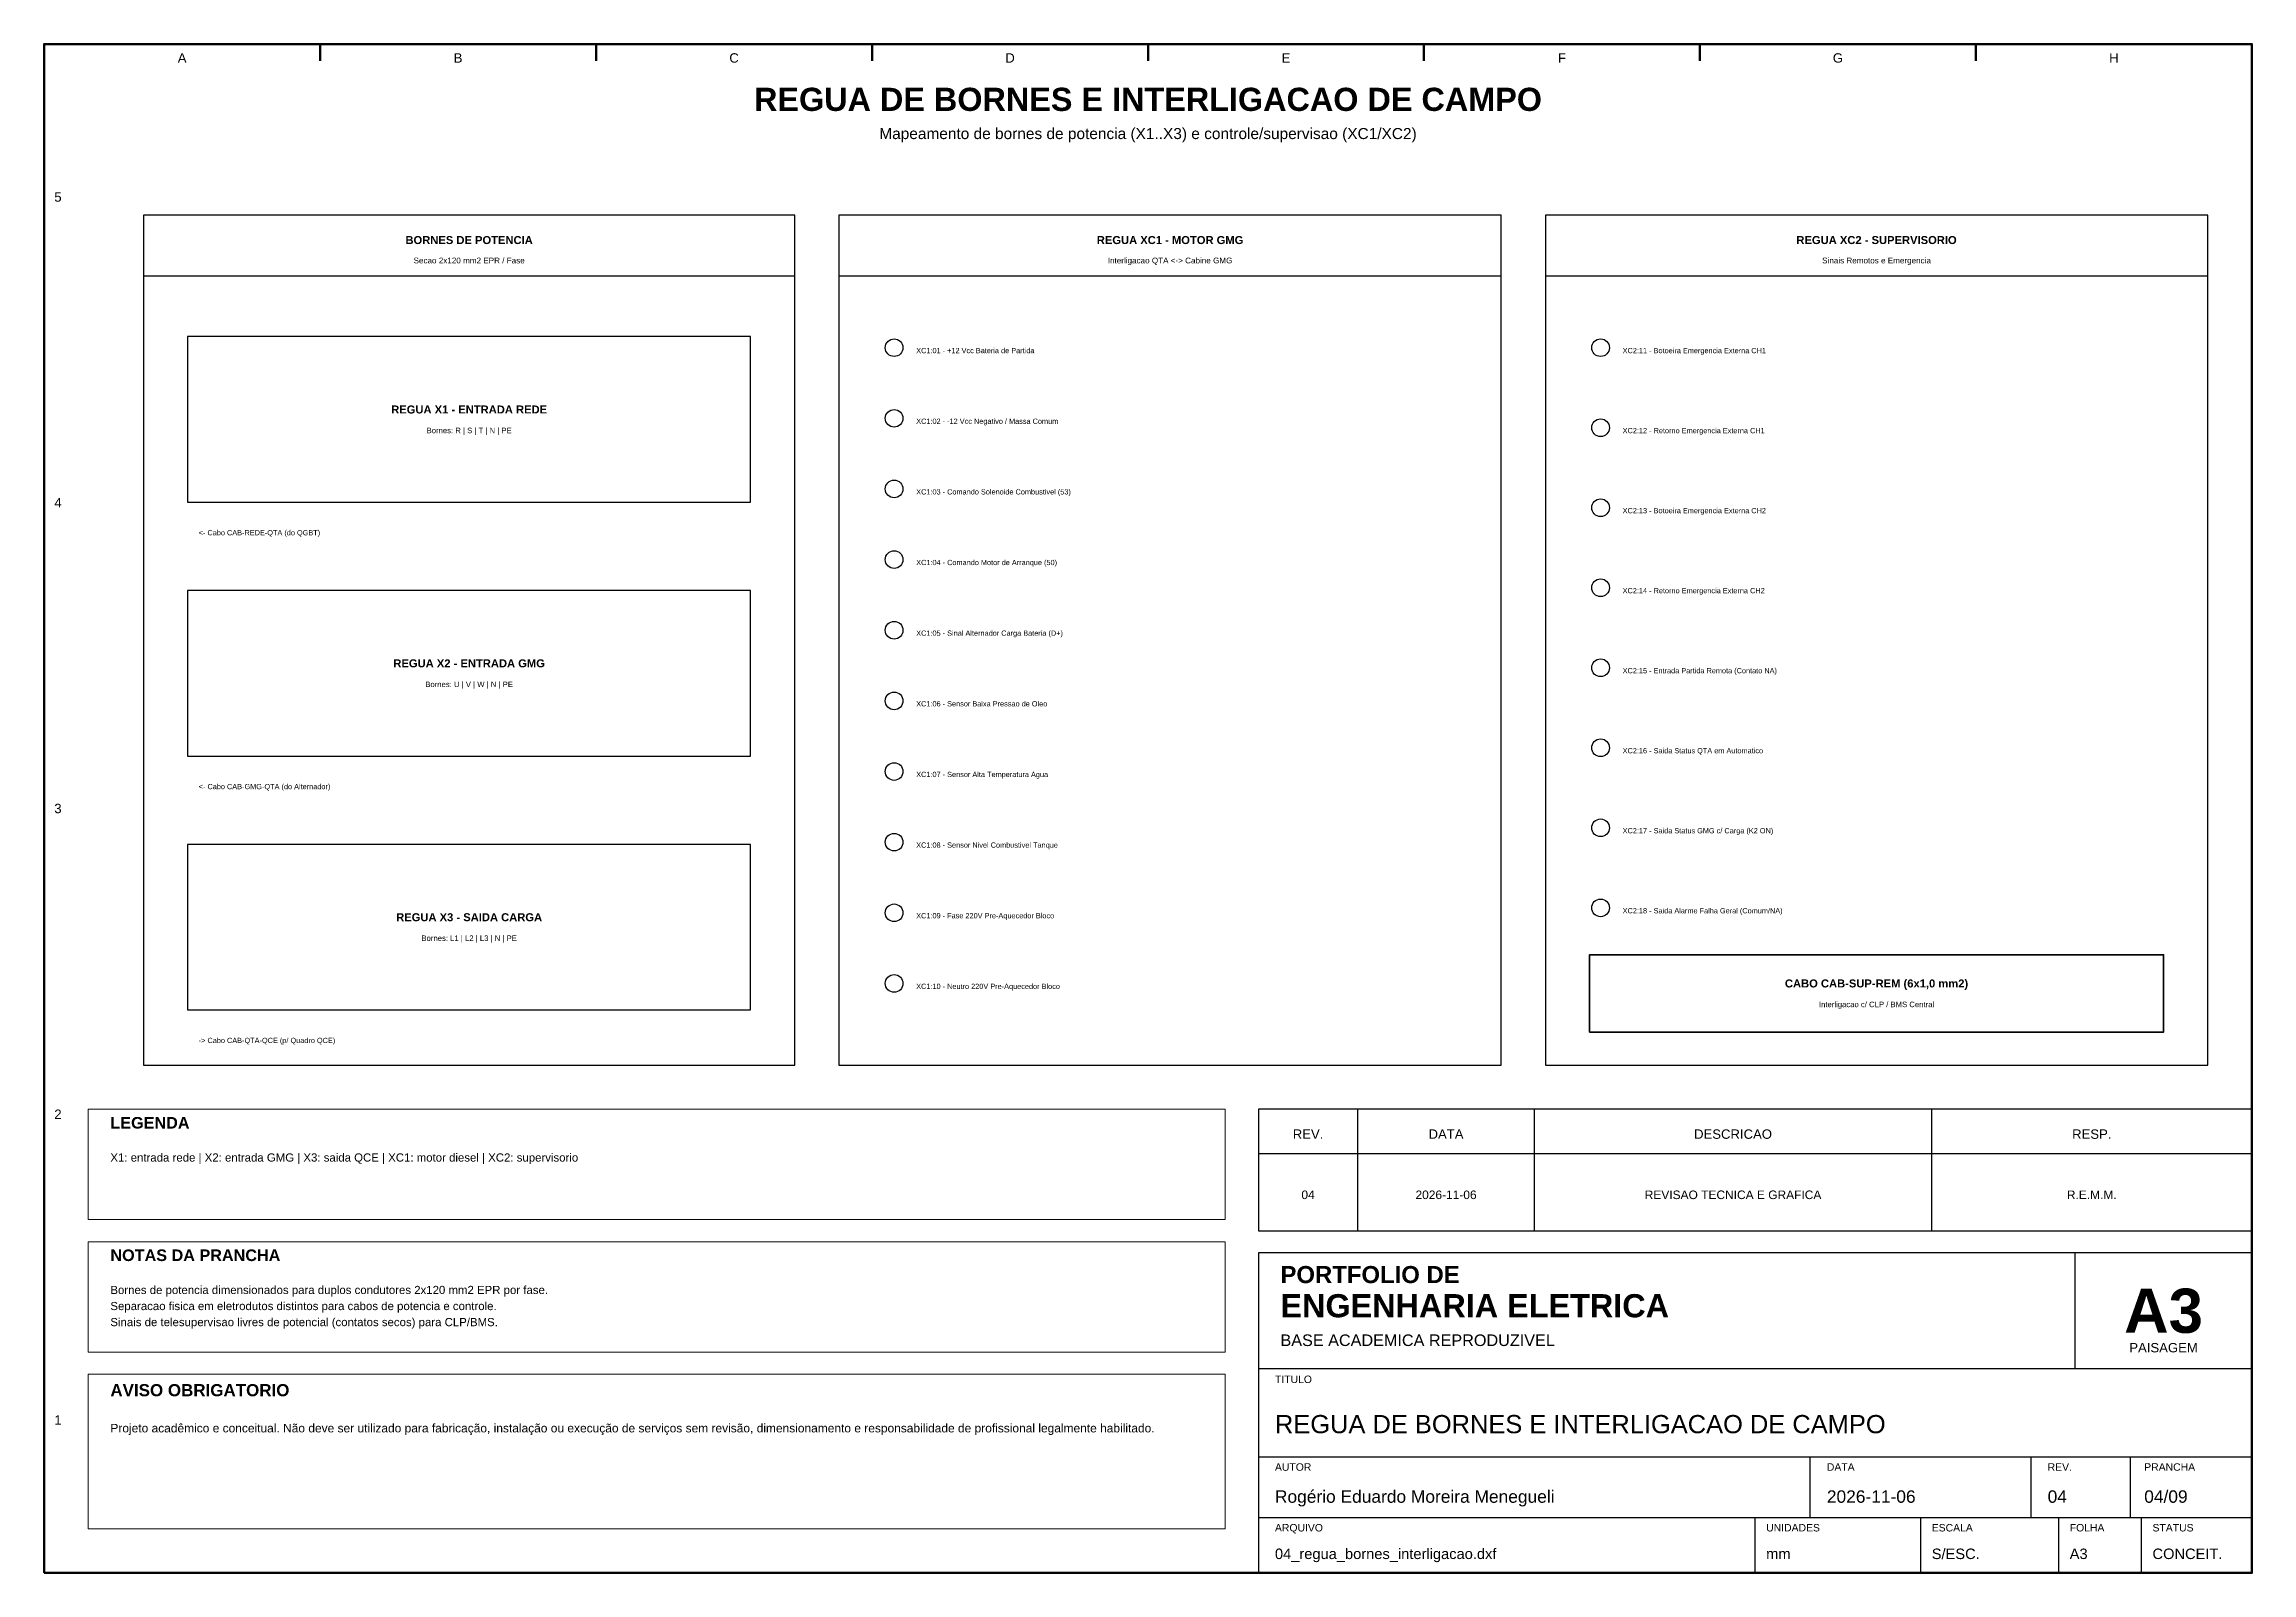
# Model space of a CAD drawing. Header units: millimetres. Extents: x 10 to 410, y 10 to 287.
import ezdxf
from ezdxf.enums import TextEntityAlignment as Align

# ---------------------------------------------------------------- set-up
doc = ezdxf.new("R2010")
doc.units = ezdxf.units.MM
for name, color, linetype, lineweight in [('00_MOLDURA', 7, 'CONTINUOUS', 50), ('01_CARIMBO', 7, 'CONTINUOUS', 25), ('02_TEXTO', 7, 'CONTINUOUS', 18), ('08_CABOS', 124, 'CONTINUOUS', 35), ('09_BORNES', 145, 'CONTINUOUS', 25), ('12_LEGENDA', 7, 'CONTINUOUS', 18), ('13_NOTAS', 7, 'CONTINUOUS', 18)]:
    doc.layers.add(name, color=color, linetype=linetype, lineweight=lineweight)
doc.styles.add('PORTFOLIO_TEXTO', font='arial.ttf')
doc.styles.add('PORTFOLIO_TITULO', font='arialbd.ttf', dxfattribs={"width": 0.92})

# ---------------------------------------------------------------- blocks, each defined once
blk = doc.blocks.new('CARIMBO_A3')
at = {"layer": '01_CARIMBO'}
for p, q in [((148, 37), (148, 58)), ((0, 37), (180, 37)), ((0, 21), (180, 21)), ((100, 10), (100, 21)), ((140, 10), (140, 21)), ((158, 10), (158, 21)), ((0, 10), (180, 10)), ((90, 0), (90, 10)), ((120, 0), (120, 10)), ((145, 0), (145, 10)), ((160, 0), (160, 10))]:
    blk.add_line(p, q, dxfattribs=at)
blk.add_lwpolyline([(0, 0), (180, 0), (180, 58), (0, 58)], close=True, dxfattribs=at)
at = {"layer": '01_CARIMBO', "style": 'PORTFOLIO_TEXTO'}
for s, p in [('TITULO', (3, 34.4)), ('AUTOR', (3, 18.5)), ('DATA', (103, 18.5)), ('REV.', (143, 18.5)), ('PRANCHA', (160.5, 18.5)), ('ARQUIVO', (3, 7.5)), ('UNIDADES', (92, 7.5)), ('ESCALA', (122, 7.5)), ('FOLHA', (147, 7.5)), ('STATUS', (162, 7.5))]:
    blk.add_text(s, height=1.35, dxfattribs=at).set_placement(p)
at = {"layer": '02_TEXTO'}
for s, height, style, p in [('PORTFOLIO DE', 3.1, 'PORTFOLIO_TITULO', (4, 52.5)), ('ENGENHARIA ELETRICA', 4.2, 'PORTFOLIO_TITULO', (4, 46.3)), ('BASE ACADEMICA REPRODUZIVEL', 2.1, 'PORTFOLIO_TEXTO', (4, 41.1))]:
    blk.add_text(s, height=height, dxfattribs=dict(at, style=style)).set_placement(p)
for s, height, style, p in [('A3', 8, 'PORTFOLIO_TITULO', (164, 47.5)), ('PAISAGEM', 1.7, 'PORTFOLIO_TEXTO', (164, 40.8))]:
    blk.add_text(s, height=height, dxfattribs=dict(at, style=style)).set_placement(p, align=Align.MIDDLE_CENTER)
at = {"layer": '02_TEXTO', "style": 'PORTFOLIO_TEXTO'}
for tag, p, height in [('TITULO', (3, 25.3), 3.3), ('AUTOR', (3, 12.7), 2.25), ('DATA', (103, 12.7), 2.25), ('REVISAO', (143, 12.7), 2.25), ('PRANCHA', (160.5, 12.7), 2.25), ('ARQUIVO', (3, 2.5), 1.9), ('UNIDADES', (92, 2.5), 1.9), ('ESCALA', (122, 2.5), 1.9), ('FOLHA', (147, 2.5), 1.9), ('STATUS', (162, 2.5), 1.9)]:
    blk.add_attdef(tag, p, '', height=height, dxfattribs=at)

msp = doc.modelspace()

# ---------------------------------------------------------------- linework, layer by layer
at = {"layer": '00_MOLDURA'}
for p, q in [((60, 287), (60, 284)), ((110, 287), (110, 284)), ((160, 287), (160, 284)), ((210, 287), (210, 284)), ((260, 287), (260, 284)), ((310, 287), (310, 284)), ((360, 287), (360, 284))]:
    msp.add_line(p, q, dxfattribs=at)
msp.add_lwpolyline([(10, 10), (410, 10), (410, 287), (10, 287)], close=True, dxfattribs=at)
at = {"layer": '01_CARIMBO'}
for p, q in [((248, 72), (248, 94)), ((280, 72), (280, 94)), ((352, 72), (352, 94)), ((230, 86), (410, 86))]:
    msp.add_line(p, q, dxfattribs=at)
msp.add_lwpolyline([(230, 72), (410, 72), (410, 94), (230, 94)], close=True, dxfattribs=at)
at = {"layer": '08_CABOS'}
msp.add_lwpolyline([(290, 108), (394, 108), (394, 122), (290, 122)], close=True, dxfattribs=at)
at = {"layer": '09_BORNES'}
for p, q in [((28, 245), (146, 245)), ((154, 245), (274, 245)), ((282, 245), (402, 245))]:
    msp.add_line(p, q, dxfattribs=at)
for points in [[(28, 102), (146, 102), (146, 256), (28, 256)], [(154, 102), (274, 102), (274, 256), (154, 256)], [(282, 102), (402, 102), (402, 256), (282, 256)], [(36, 204), (138, 204), (138, 234), (36, 234)], [(36, 158), (138, 158), (138, 188), (36, 188)], [(36, 112), (138, 112), (138, 142), (36, 142)]]:
    msp.add_lwpolyline(points, close=True, dxfattribs=at)
for centre in [(164, 232), (292, 232), (164, 219.2), (292, 217.5), (164, 206.4), (292, 203), (164, 193.6), (292, 188.5), (164, 180.8), (292, 174), (164, 168), (292, 159.5), (164, 155.2), (292, 145), (164, 142.4), (292, 130.5), (164, 129.6), (164, 116.8)]:
    msp.add_circle(centre, 1.6, dxfattribs=at)
at = {"layer": '12_LEGENDA'}
msp.add_lwpolyline([(18, 74), (224, 74), (224, 94), (18, 94)], close=True, dxfattribs=at)
at = {"layer": '13_NOTAS'}
for points in [[(18, 50), (224, 50), (224, 70), (18, 70)], [(18, 18), (224, 18), (224, 46), (18, 46)]]:
    msp.add_lwpolyline(points, close=True, dxfattribs=at)

# ---------------------------------------------------------------- block references
at = {"layer": '01_CARIMBO'}
msp.add_blockref('CARIMBO_A3', (230, 10), dxfattribs=at).add_auto_attribs({'TITULO': 'REGUA DE BORNES E INTERLIGACAO DE CAMPO', 'AUTOR': 'Rogério Eduardo Moreira Menegueli', 'DATA': '2026-11-06', 'REVISAO': '04', 'PRANCHA': '04/09', 'ARQUIVO': '04_regua_bornes_interligacao.dxf', 'UNIDADES': 'mm', 'ESCALA': 'S/ESC.', 'FOLHA': 'A3', 'STATUS': 'CONCEIT.'})

# ---------------------------------------------------------------- texts
at = {"layer": '00_MOLDURA', "style": 'PORTFOLIO_TEXTO'}
for s, p in [('A', (35, 284.5)), ('B', (85, 284.5)), ('C', (135, 284.5)), ('D', (185, 284.5)), ('E', (235, 284.5)), ('F', (285, 284.5)), ('G', (335, 284.5)), ('H', (385, 284.5)), ('5', (12.5, 259.3)), ('4', (12.5, 203.9)), ('3', (12.5, 148.5)), ('2', (12.5, 93.1)), ('1', (12.5, 37.7))]:
    msp.add_text(s, height=1.7, dxfattribs=at).set_placement(p, align=Align.MIDDLE_CENTER)
at = {"layer": '01_CARIMBO', "style": 'PORTFOLIO_TEXTO'}
for s, p in [('REV.', (239, 89.5)), ('DATA', (264, 89.5)), ('DESCRICAO', (316, 89.5)), ('RESP.', (381, 89.5))]:
    msp.add_text(s, height=1.7, dxfattribs=at).set_placement(p, align=Align.MIDDLE_CENTER)
at = {"layer": '02_TEXTO'}
for s, height, style, p in [('REGUA DE BORNES E INTERLIGACAO DE CAMPO', 4.2, 'PORTFOLIO_TITULO', (210, 277)), ('Mapeamento de bornes de potencia (X1..X3) e controle/supervisao (XC1/XC2)', 2, 'PORTFOLIO_TEXTO', (210, 270.8)), ('Secao 2x120 mm2 EPR / Fase', 1.05, 'PORTFOLIO_TEXTO', (87, 247.8)), ('Interligacao QTA <-> Cabine GMG', 1.05, 'PORTFOLIO_TEXTO', (214, 247.8)), ('Sinais Remotos e Emergencia', 1.05, 'PORTFOLIO_TEXTO', (342, 247.8)), ('Bornes: R | S | T | N | PE', 1, 'PORTFOLIO_TEXTO', (87, 217)), ('Bornes: U | V | W | N | PE', 1, 'PORTFOLIO_TEXTO', (87, 171)), ('Bornes: L1 | L2 | L3 | N | PE', 1, 'PORTFOLIO_TEXTO', (87, 125)), ('Interligacao c/ CLP / BMS Central', 1, 'PORTFOLIO_TEXTO', (342, 113)), ('04', 1.55, 'PORTFOLIO_TEXTO', (239, 78.5)), ('2026-11-06', 1.55, 'PORTFOLIO_TEXTO', (264, 78.5)), ('REVISAO TECNICA E GRAFICA', 1.55, 'PORTFOLIO_TEXTO', (316, 78.5)), ('R.E.M.M.', 1.55, 'PORTFOLIO_TEXTO', (381, 78.5))]:
    msp.add_text(s, height=height, dxfattribs=dict(at, style=style)).set_placement(p, align=Align.MIDDLE_CENTER)
at = {"layer": '02_TEXTO', "style": 'PORTFOLIO_TEXTO'}
for s, p in [('XC1:01 - +12 Vcc Bateria de Partida', (168, 231)), ('XC2:11 - Botoeira Emergencia Externa CH1', (296, 231)), ('XC1:02 - -12 Vcc Negativo / Massa Comum', (168, 218.2)), ('XC2:12 - Retorno Emergencia Externa CH1', (296, 216.5)), ('XC1:03 - Comando Solenoide Combustivel (53)', (168, 205.4)), ('XC2:13 - Botoeira Emergencia Externa CH2', (296, 202)), ('XC1:04 - Comando Motor de Arranque (50)', (168, 192.6)), ('XC2:14 - Retorno Emergencia Externa CH2', (296, 187.5)), ('XC1:05 - Sinal Alternador Carga Bateria (D+)', (168, 179.8)), ('XC2:15 - Entrada Partida Remota (Contato NA)', (296, 173)), ('XC1:06 - Sensor Baixa Pressao de Oleo', (168, 167)), ('XC2:16 - Saida Status QTA em Automatico', (296, 158.5)), ('XC1:07 - Sensor Alta Temperatura Agua', (168, 154.2)), ('XC2:17 - Saida Status GMG c/ Carga (K2 ON)', (296, 144)), ('XC1:08 - Sensor Nivel Combustivel Tanque', (168, 141.4)), ('XC1:09 - Fase 220V Pre-Aquecedor Bloco', (168, 128.6)), ('XC2:18 - Saida Alarme Falha Geral (Comum/NA)', (296, 129.5)), ('XC1:10 - Neutro 220V Pre-Aquecedor Bloco', (168, 115.8))]:
    msp.add_text(s, height=0.95, dxfattribs=at).set_placement(p)
at = {"layer": '08_CABOS', "style": 'PORTFOLIO_TEXTO'}
for s, p in [('<- Cabo CAB-REDE-QTA (do QGBT)', (38, 198)), ('<- Cabo CAB-GMG-QTA (do Alternador)', (38, 152)), ('-> Cabo CAB-QTA-QCE (p/ Quadro QCE)', (38, 106))]:
    msp.add_text(s, height=0.95, dxfattribs=at).set_placement(p)
at = {"layer": '08_CABOS', "style": 'PORTFOLIO_TITULO'}
msp.add_text('CABO CAB-SUP-REM (6x1,0 mm2)', height=1.45, dxfattribs=at).set_placement((342, 116.8), align=Align.MIDDLE_CENTER)
at = {"layer": '09_BORNES', "style": 'PORTFOLIO_TITULO'}
for s, p in [('BORNES DE POTENCIA', (87, 251.5)), ('REGUA XC1 - MOTOR GMG', (214, 251.5)), ('REGUA XC2 - SUPERVISORIO', (342, 251.5)), ('REGUA X1 - ENTRADA REDE', (87, 220.8)), ('REGUA X2 - ENTRADA GMG', (87, 174.8)), ('REGUA X3 - SAIDA CARGA', (87, 128.8))]:
    msp.add_text(s, height=1.45, dxfattribs=at).set_placement(p, align=Align.MIDDLE_CENTER)
at = {"layer": '12_LEGENDA', "style": 'PORTFOLIO_TITULO'}
msp.add_text('LEGENDA', height=2.1, dxfattribs=at).set_placement((22, 90.5))
at = {"layer": '12_LEGENDA', "insert": (22, 86), "char_height": 1.48, "width": 198, "attachment_point": 1, "line_spacing_factor": 1.18, "style": 'PORTFOLIO_TEXTO'}
msp.add_mtext('X1: entrada rede | X2: entrada GMG | X3: saida QCE | XC1: motor diesel | XC2: supervisorio', dxfattribs=at)
at = {"layer": '13_NOTAS', "style": 'PORTFOLIO_TITULO'}
for s, height, p in [('NOTAS DA PRANCHA', 2.1, (22, 66.5)), ('AVISO OBRIGATORIO', 2.2, (22, 42))]:
    msp.add_text(s, height=height, dxfattribs=at).set_placement(p)
at = {"layer": '13_NOTAS', "width": 198, "attachment_point": 1, "line_spacing_factor": 1.18, "style": 'PORTFOLIO_TEXTO'}
for s, insert, char_height in [('Bornes de potencia dimensionados para duplos condutores 2x120 mm2 EPR por fase.\\PSeparacao fisica em eletrodutos distintos para cabos de potencia e controle.\\PSinais de telesupervisao livres de potencial (contatos secos) para CLP/BMS.', (22, 62), 1.48), ('Projeto acadêmico e conceitual. Não deve ser utilizado para fabricação, instalação ou execução de serviços sem revisão, dimensionamento e responsabilidade de profissional legalmente habilitado.', (22, 37), 1.55)]:
    msp.add_mtext(s, dxfattribs=dict(at, insert=insert, char_height=char_height))

doc.saveas('drawing.dxf')
